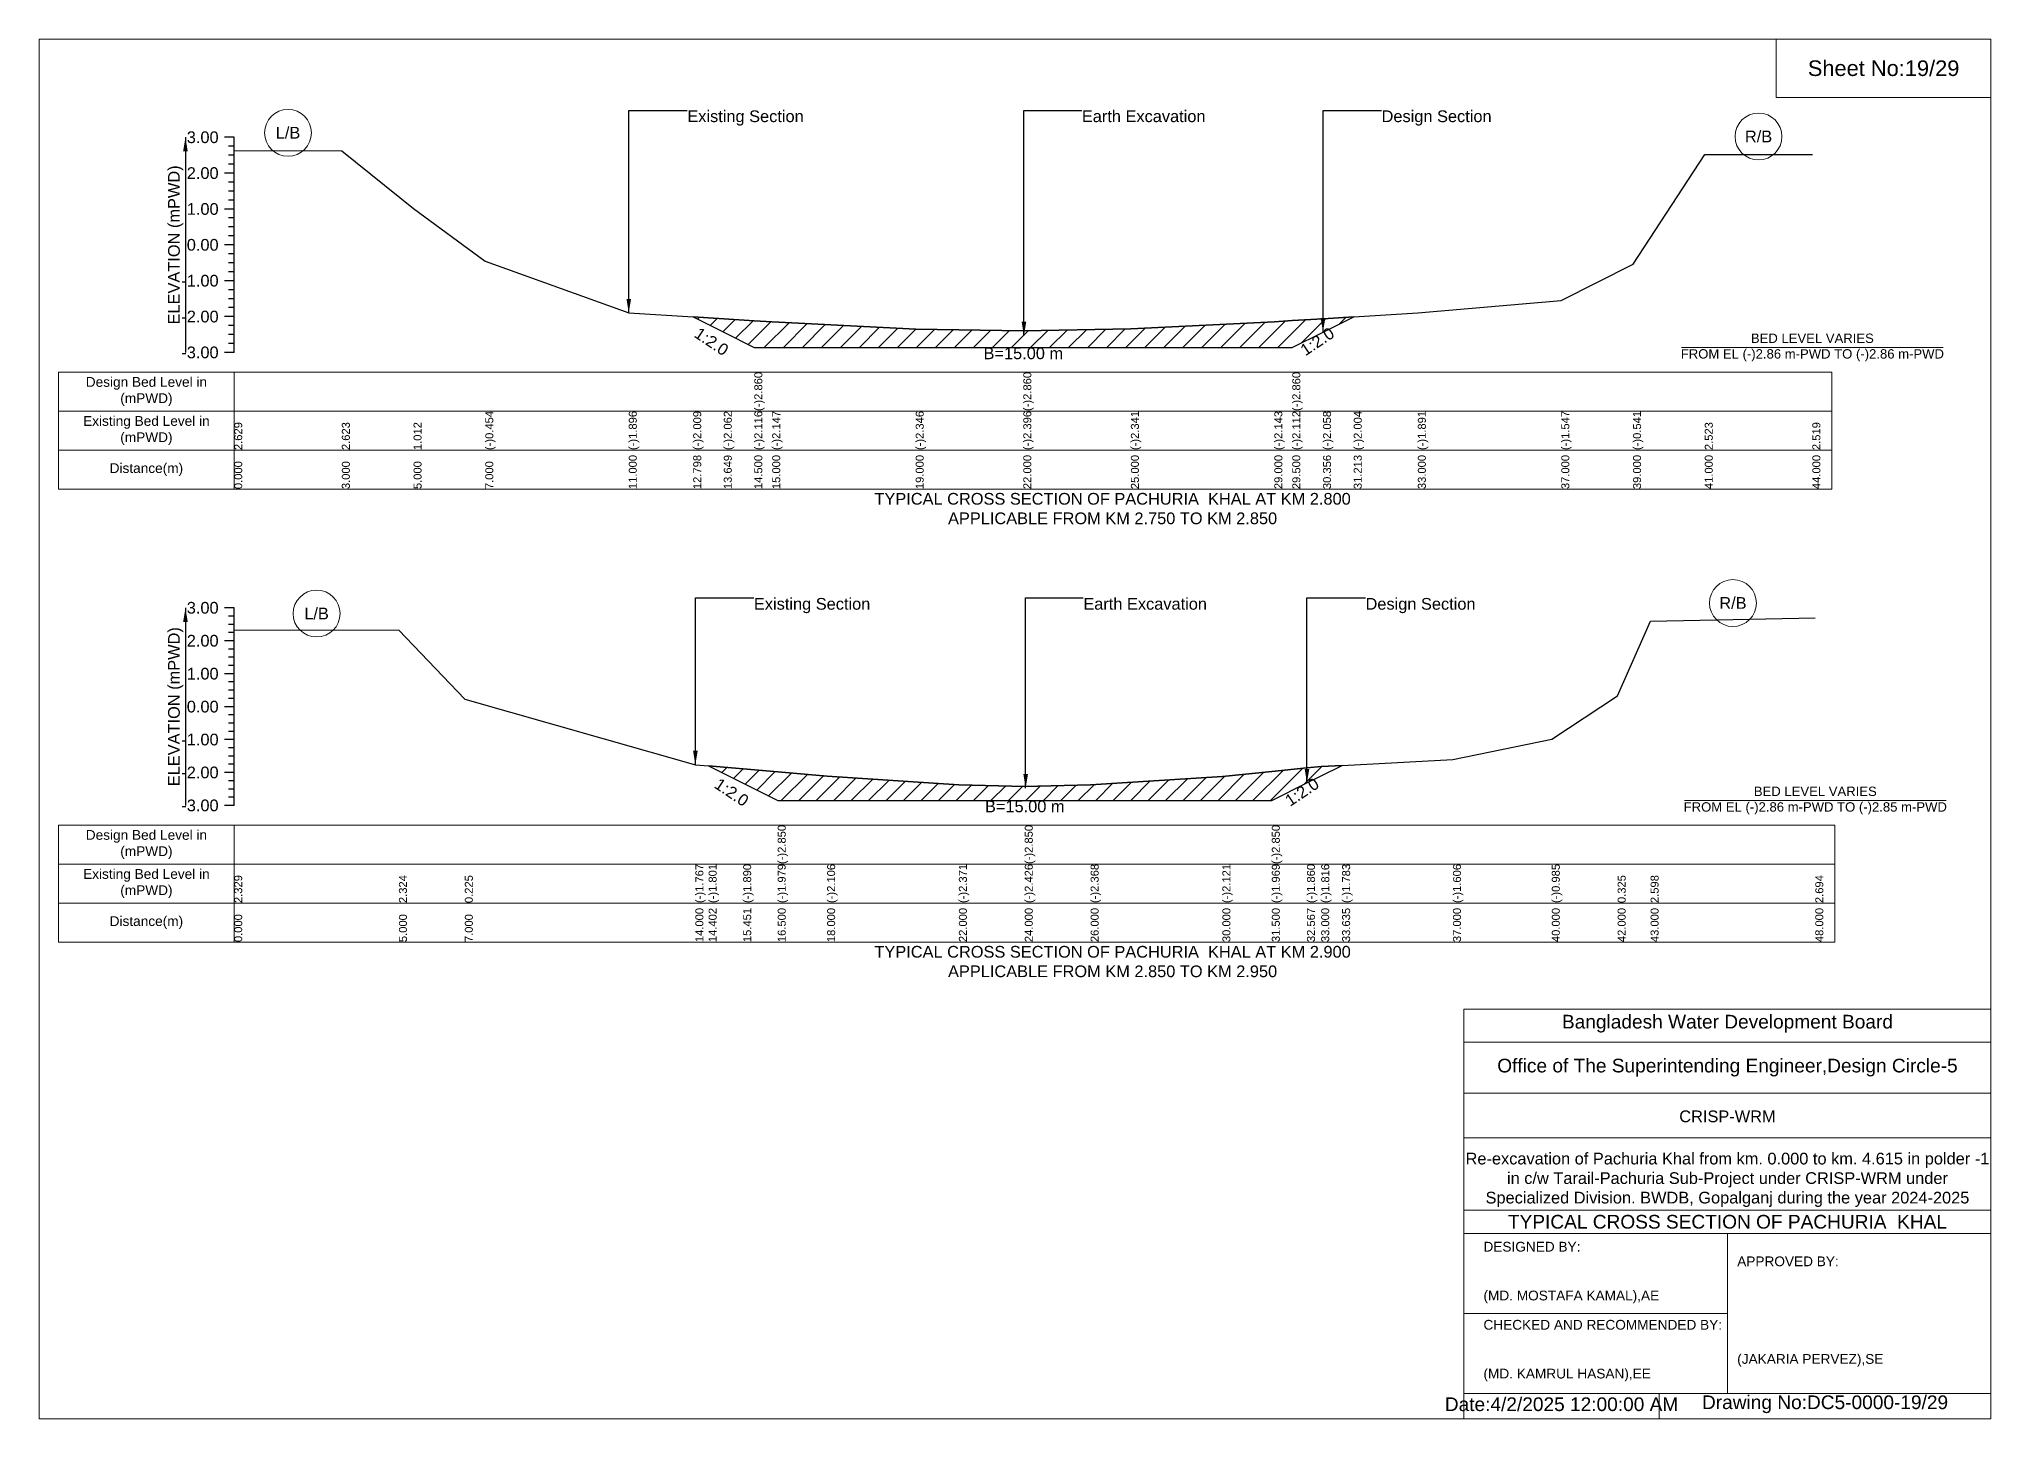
# Model space of a CAD drawing. Header units: inches. Extents: x 91000 to 388000, y -5656 to 0.
# Drawn here: x 280000 to 288000, y -5656 to 0 of the extents above; entities that cross this region are included whole.
import ezdxf

# ---------------------------------------------------------------- set-up
doc = ezdxf.new("R2010")
doc.units = ezdxf.units.IN
doc.header["$LTSCALE"] = 7
doc.header["$MEASUREMENT"] = 0
for name, color, linetype, lineweight in [('Cross section Data Border', 7, 'Continuous', 9), ('Cross Section Labels', 7, 'Continuous', 9), ('Existing_Bed_Level for Xsection', 7, 'Continuous', 25), ('Long Section Labels', 7, 'Continuous', 9)]:
    doc.layers.add(name, color=color, linetype=linetype, lineweight=lineweight)
doc.styles.get("Standard").update_dxf_attribs({"font": 'arial.ttf'})
doc.dimstyles.get("Standard").update_dxf_attribs({"dimtxt": 0.18, "dimasz": 0.18, "dimexe": 0.18, "dimexo": 0.0625, "dimgap": 0.09, "dimtad": 0, "dimtih": 1, "dimtoh": 1, "dimdec": 4, "dimzin": 0, "dimdsep": 46, "dimtxsty": 'Standard', "dimcen": 0.09, "dimadec": 0, "dimazin": 0, "dimtfac": 1, "dimtdec": 4, "dimtofl": 0, "dimtmove": 0, "dimatfit": 3, "dimfxl": 1, "dimtolj": 1, "dimtzin": 0, "dimarcsym": 0})

msp = doc.modelspace()

# ---------------------------------------------------------------- hatches: boundary and pattern name
at = {"layer": 'Existing_Bed_Level for Xsection'}
h = msp.add_hatch(dxfattribs=at)
h.set_pattern_fill('ANSI31', color=256, scale=441, style=0)
h.paths.add_polyline_path([(282681.2, -1139.1), (282806.4, -1201.6), (282931.5, -1264.2), (283005, -1264.2), (283593, -1264.2), (284034, -1264.2), (284475, -1264.2), (285063, -1264.2), (285136.5, -1264.2), (285262.4, -1201.3), (285388.3, -1138.3), (285262.4, -1146.2), (285136.5, -1154.2), (285063, -1158.8), (284475, -1187.9), (284034, -1196), (283593, -1188.7), (283005, -1159.4), (282931.5, -1154.8), (282806.4, -1146.9)])
h = msp.add_hatch(dxfattribs=at)
h.set_pattern_fill('ANSI31', color=256, scale=405, style=0)
h.paths.add_polyline_path([(282744.3, -2979.6), (282885.9, -3050.4), (283027.5, -3121.2), (283230, -3121.2), (283770, -3121.2), (284040, -3121.2), (284310, -3121.2), (284850, -3121.2), (285052.5, -3121.2), (285196.6, -3049.2), (285255, -3020), (285340.7, -2977.2), (285255, -2981.7), (285196.6, -2987.6), (285052.5, -3002.2), (284850, -3022.8), (284310, -3056.2), (284040, -3064), (283770, -3056.6), (283230, -3020.8), (283027.5, -3003.6), (282885.9, -2991.6)])

# ---------------------------------------------------------------- linework, layer by layer
at = {"layer": 'Cross section Data Border'}
for points in [[(280080, -1364.8), (287348, -1364.8), (287348, -1844.8), (280080, -1844.8)], [(280080, -3221.5), (287360, -3221.5), (287360, -3701.5), (280080, -3701.5)]]:
    msp.add_lwpolyline(points, close=True, dxfattribs=at)
for points in [[(280800, -1364.8), (280800, -1844.8)], [(280080, -1524.8), (287348, -1524.8)], [(280080, -1684.8), (287348, -1684.8)], [(280800, -3221.5), (280800, -3701.5)], [(280080, -3381.5), (287360, -3381.5)], [(280080, -3541.5), (287360, -3541.5)]]:
    msp.add_lwpolyline(points, dxfattribs=at)
at = {"layer": 'Cross Section Labels'}
for points in [[(286732.2, -1264.2), (287803.8, -1264.2)], [(286744.2, -3121.2), (287815.8, -3121.2)]]:
    msp.add_lwpolyline(points, dxfattribs=at)
for centre in [(281020.5, -384.3), (287047.5, -399.7), (286942.5, -2311.8), (281137.5, -2354.9)]:
    msp.add_circle(centre, 96, dxfattribs=at)
at = {"layer": 'Existing_Bed_Level for Xsection'}
for points in [[(280800, -402.8), (280760, -402.8)], [(280800, -439.5), (280776, -439.5)], [(280800, -476.3), (280776, -476.3)], [(280800, -1284.8), (280800, -1137.8), (280800, -990.8), (280800, -843.8), (280800, -696.8), (280800, -549.8), (280800, -402.8)], [(280800, -457.3), (281241, -458.2), (281535, -695), (281829, -910.5), (282417, -1122.5), (282681.2, -1139.1), (282806.4, -1146.9), (282931.5, -1154.8), (282931.5, -1154.8), (283005, -1159.4), (283593, -1188.7), (284034, -1196), (284034, -1196), (284475, -1187.9), (285063, -1158.8), (285136.5, -1154.2), (285136.5, -1154.2), (285262.4, -1146.2), (285388.3, -1138.3), (285651, -1121.8), (286239, -1071.2), (286533, -923.3), (286827, -472.9), (287268, -473.5)], [(280800, -549.8), (280760, -549.8)], [(280800, -513), (280776, -513)], [(280800, -586.5), (280776, -586.5)], [(280800, -623.3), (280776, -623.3)], [(280800, -696.8), (280760, -696.8)], [(280800, -660), (280776, -660)], [(280800, -733.5), (280776, -733.5)], [(280800, -770.3), (280776, -770.3)], [(280800, -843.8), (280760, -843.8)], [(280800, -807), (280776, -807)], [(280800, -880.5), (280776, -880.5)], [(280800, -917.3), (280776, -917.3)], [(280800, -954), (280776, -954)], [(280800, -990.8), (280760, -990.8)], [(280800, -1027.5), (280776, -1027.5)], [(280800, -1064.3), (280776, -1064.3)], [(280800, -1101), (280776, -1101)], [(280800, -1137.8), (280760, -1137.8)], [(280800, -1174.5), (280776, -1174.5)], [(280800, -1211.3), (280776, -1211.3)], [(280800, -1248), (280776, -1248)], [(280800, -1284.8), (280760, -1284.8)], [(280800, -2331.5), (280760, -2331.5)], [(280800, -2365.2), (280776, -2365.2)], [(280800, -2399), (280776, -2399)], [(280800, -3141.5), (280800, -3006.5), (280800, -2871.5), (280800, -2736.5), (280800, -2601.5), (280800, -2466.5), (280800, -2331.5)], [(280800, -2422.1), (281475, -2422.8), (281745, -2706.1), (282690, -2975), (282744.3, -2979.6), (282885.9, -2991.6), (283027.5, -3003.6), (283027.5, -3003.6), (283230, -3020.8), (283770, -3056.6), (284040, -3064), (284040, -3064), (284310, -3056.2), (284850, -3022.8), (285052.5, -3002.2), (285052.5, -3002.2), (285196.6, -2987.6), (285255, -2981.7), (285340.7, -2977.2), (285795, -2953.3), (286200, -2869.5), (286470, -2692.6), (286605, -2385.8), (287280, -2372.8)], [(280800, -2466.5), (280760, -2466.5)], [(280800, -2432.7), (280776, -2432.7)], [(280800, -2500.2), (280776, -2500.2)], [(280800, -2534), (280776, -2534)], [(280800, -2601.5), (280760, -2601.5)], [(280800, -2567.7), (280776, -2567.7)], [(280800, -2635.2), (280776, -2635.2)], [(280800, -2669), (280776, -2669)], [(280800, -2702.7), (280776, -2702.7)], [(280800, -2736.5), (280760, -2736.5)], [(280800, -2770.2), (280776, -2770.2)], [(280800, -2871.5), (280760, -2871.5)], [(280800, -2804), (280776, -2804)], [(280800, -2837.7), (280776, -2837.7)], [(280800, -2905.2), (280776, -2905.2)], [(280800, -2939), (280776, -2939)], [(280800, -3006.5), (280760, -3006.5)], [(280800, -2972.7), (280776, -2972.7)], [(280800, -3040.2), (280776, -3040.2)], [(280800, -3074), (280776, -3074)], [(280800, -3107.7), (280776, -3107.7)], [(280800, -3141.5), (280760, -3141.5)]]:
    msp.add_lwpolyline(points, dxfattribs=at)
for points in [[(282681.2, -1139.1), (282681.2, -1139.1), (282806.4, -1201.6), (282931.5, -1264.2), (282931.5, -1264.2), (283005, -1264.2), (283593, -1264.2), (284034, -1264.2), (284034, -1264.2), (284475, -1264.2), (285063, -1264.2), (285136.5, -1264.2), (285136.5, -1264.2), (285262.4, -1201.3), (285388.3, -1138.3), (285262.4, -1146.2), (285136.5, -1154.2), (285136.5, -1154.2), (285063, -1158.8), (284475, -1187.9), (284034, -1196), (284034, -1196), (283593, -1188.7), (283005, -1159.4), (282931.5, -1154.8), (282931.5, -1154.8), (282806.4, -1146.9), (282681.2, -1139.1)], [(282744.3, -2979.6), (282885.9, -3050.4), (283027.5, -3121.2), (283027.5, -3121.2), (283230, -3121.2), (283770, -3121.2), (284040, -3121.2), (284040, -3121.2), (284310, -3121.2), (284850, -3121.2), (285052.5, -3121.2), (285052.5, -3121.2), (285196.6, -3049.2), (285255, -3020), (285340.7, -2977.2), (285340.7, -2977.2), (285340.7, -2977.2), (285255, -2981.7), (285196.6, -2987.6), (285052.5, -3002.2), (285052.5, -3002.2), (284850, -3022.8), (284310, -3056.2), (284040, -3064), (284040, -3064), (283770, -3056.6), (283230, -3020.8), (283027.5, -3003.6), (283027.5, -3003.6), (282885.9, -2991.6)]]:
    msp.add_lwpolyline(points, close=True, dxfattribs=at)
at = {"layer": 'Long Section Labels'}
for points in [[(280000, 0), (288000, 0), (288000, -5656), (280000, -5656)], [(287120, 0), (288000, 0), (288000, -240), (287120, -240)]]:
    msp.add_lwpolyline(points, close=True, dxfattribs=at)
for points in [[(285840, -5656), (285840, -3976), (288000, -3976)], [(285840, -4112), (288000, -4112)], [(285840, -4320), (288000, -4320)], [(285840, -4504), (288000, -4504)], [(285840, -4800), (288000, -4800)], [(285840, -4896), (288000, -4896)], [(286920, -4896), (286920, -5552)], [(285840, -5224), (286920, -5224)], [(285840, -5552), (288000, -5552)], [(286640, -5552), (286640, -5656)]]:
    msp.add_lwpolyline(points, dxfattribs=at)

# ---------------------------------------------------------------- texts
at = {"layer": 'Cross section Data Border', "char_height": 40, "width": 640, "attachment_point": 5}
for s, insert in [('Design Bed Level in (mPWD)', (280440, -1444.8)), ('Existing Bed Level in (mPWD)', (280440, -1604.8)), ('Distance(m)', (280440, -1764.8)), ('Design Bed Level in (mPWD)', (280440, -3301.5)), ('Existing Bed Level in (mPWD)', (280440, -3461.5)), ('Distance(m)', (280440, -3621.5))]:
    msp.add_mtext(s, dxfattribs=dict(at, insert=insert))
at = {"layer": 'Cross Section Labels'}
for s, insert, char_height, attachment_point in [('Existing Section', (282657, -292.5), 48, 1), ('Earth Excavation', (284274, -292.5), 48, 1), ('Design Section', (285502.4, -292.5), 48, 1), ('L/B', (281020.5, -384.3), 48, 5), ('R/B', (287047.5, -399.7), 48, 5), ('B=15.00 m', (284034, -1264.2), 48, 2), ('BED LEVEL VARIES ^JFROM EL (-)2.86 m-PWD TO (-)2.86 m-PWD', (287268, -1264.2), 38.4, 5), ('TYPICAL CROSS SECTION OF PACHURIA  KHAL AT KM 2.800^JAPPLICABLE FROM KM 2.750 TO KM 2.850', (284400, -1924.8), 48, 5), ('Existing Section', (282930, -2291), 48, 1), ('Earth Excavation', (284280, -2291), 48, 1), ('Design Section', (285436.6, -2291), 48, 1), ('R/B', (286942.5, -2311.8), 48, 5), ('L/B', (281137.5, -2354.9), 48, 5), ('BED LEVEL VARIES ^JFROM EL (-)2.86 m-PWD TO (-)2.85 m-PWD', (287280, -3121.2), 38.4, 5), ('B=15.00 m', (284040, -3121.2), 48, 2), ('TYPICAL CROSS SECTION OF PACHURIA  KHAL AT KM 2.900^JAPPLICABLE FROM KM 2.850 TO KM 2.950', (284400, -3781.5), 48, 5)]:
    msp.add_mtext(s, dxfattribs=dict(at, insert=insert, char_height=char_height, attachment_point=attachment_point))
at = {"layer": 'Cross Section Labels', "char_height": 48, "attachment_point": 2}
for insert, rotation in [((282769.6, -1220), 326.30993), ((285225.6, -1219.6), 33.69007), ((282852.1, -3067.3), 326.30993), ((285162.8, -3066.1), 33.69007)]:
    msp.add_mtext('1:2.0', dxfattribs=dict(at, insert=insert, rotation=rotation))
at = {"layer": 'Existing_Bed_Level for Xsection', "char_height": 48, "attachment_point": 6}
for s, insert in [('3.00', (280736, -402.8)), ('2.00', (280736, -549.8)), ('1.00', (280736, -696.8)), ('0.00', (280736, -843.8)), ('-1.00', (280736, -990.8)), ('-2.00', (280736, -1137.8)), ('-3.00', (280736, -1284.8)), ('3.00', (280736, -2331.5)), ('2.00', (280736, -2466.5)), ('1.00', (280736, -2601.5)), ('0.00', (280736, -2736.5)), ('-1.00', (280736, -2871.5)), ('-2.00', (280736, -3006.5)), ('-3.00', (280736, -3141.5))]:
    msp.add_mtext(s, dxfattribs=dict(at, insert=insert))
at = {"layer": 'Existing_Bed_Level for Xsection', "rotation": 90}
for s, insert, char_height, attachment_point in [('ELEVATION (mPWD)', (280560, -843.8), 48, 5), ('(-)2.860', (282931.5, -1524.8), 32.8, 1), ('(-)2.860', (284034, -1524.8), 32.8, 1), ('(-)2.860', (285136.5, -1524.8), 32.8, 1), ('2.629', (280800, -1684.8), 32.8, 1), ('2.623', (281241, -1684.8), 32.8, 1), ('1.012', (281535, -1684.8), 32.8, 1), ('(-)0.454', (281829, -1684.8), 32.8, 1), ('(-)1.896', (282417, -1684.8), 32.8, 1), ('(-)2.009', (282681.2, -1684.8), 32.8, 1), ('(-)2.062', (282806.4, -1684.8), 32.8, 1), ('(-)2.116', (282931.5, -1684.8), 32.8, 1), ('(-)2.147', (283005, -1684.8), 32.8, 1), ('(-)2.346', (283593, -1684.8), 32.8, 1), ('(-)2.396', (284034, -1684.8), 32.8, 1), ('(-)2.341', (284475, -1684.8), 32.8, 1), ('(-)2.143', (285063, -1684.8), 32.8, 1), ('(-)2.112', (285136.5, -1684.8), 32.8, 1), ('(-)2.058', (285262.4, -1684.8), 32.8, 1), ('(-)2.004', (285388.3, -1684.8), 32.8, 1), ('(-)1.891', (285651, -1684.8), 32.8, 1), ('(-)1.547', (286239, -1684.8), 32.8, 1), ('(-)0.541', (286533, -1684.8), 32.8, 1), ('2.523', (286827, -1684.8), 32.8, 1), ('2.519', (287268, -1684.8), 32.8, 1), ('0.000', (280800, -1844.8), 32.8, 1), ('3.000', (281241, -1844.8), 32.8, 1), ('5.000', (281535, -1844.8), 32.8, 1), ('7.000', (281829, -1844.8), 32.8, 1), ('11.000', (282417, -1844.8), 32.8, 1), ('12.798', (282681.2, -1844.8), 32.8, 1), ('13.649', (282806.4, -1844.8), 32.8, 1), ('14.500', (282931.5, -1844.8), 32.8, 1), ('15.000', (283005, -1844.8), 32.8, 1), ('19.000', (283593, -1844.8), 32.8, 1), ('22.000', (284034, -1844.8), 32.8, 1), ('25.000', (284475, -1844.8), 32.8, 1), ('29.000', (285063, -1844.8), 32.8, 1), ('29.500', (285136.5, -1844.8), 32.8, 1), ('30.356', (285262.4, -1844.8), 32.8, 1), ('31.213', (285388.3, -1844.8), 32.8, 1), ('33.000', (285651, -1844.8), 32.8, 1), ('37.000', (286239, -1844.8), 32.8, 1), ('39.000', (286533, -1844.8), 32.8, 1), ('41.000', (286827, -1844.8), 32.8, 1), ('44.000', (287268, -1844.8), 32.8, 1), ('ELEVATION (mPWD)', (280560, -2736.5), 48, 5), ('(-)2.850', (283027.5, -3381.5), 32.8, 1), ('(-)2.850', (284040, -3381.5), 32.8, 1), ('(-)2.850', (285052.5, -3381.5), 32.8, 1), ('2.329', (280800, -3541.5), 32.8, 1), ('2.324', (281475, -3541.5), 32.8, 1), ('0.225', (281745, -3541.5), 32.8, 1), ('(-)1.767', (282690, -3541.5), 32.8, 1), ('(-)1.801', (282744.3, -3541.5), 32.8, 1), ('(-)1.890', (282885.9, -3541.5), 32.8, 1), ('(-)1.979', (283027.5, -3541.5), 32.8, 1), ('(-)2.106', (283230, -3541.5), 32.8, 1), ('(-)2.371', (283770, -3541.5), 32.8, 1), ('(-)2.426', (284040, -3541.5), 32.8, 1), ('(-)2.368', (284310, -3541.5), 32.8, 1), ('(-)2.121', (284850, -3541.5), 32.8, 1), ('(-)1.969', (285052.5, -3541.5), 32.8, 1), ('(-)1.860', (285196.6, -3541.5), 32.8, 1), ('(-)1.816', (285255, -3541.5), 32.8, 1), ('(-)1.783', (285340.7, -3541.5), 32.8, 1), ('(-)1.606', (285795, -3541.5), 32.8, 1), ('(-)0.985', (286200, -3541.5), 32.8, 1), ('0.325', (286470, -3541.5), 32.8, 1), ('2.598', (286605, -3541.5), 32.8, 1), ('2.694', (287280, -3541.5), 32.8, 1), ('0.000', (280800, -3701.5), 32.8, 1), ('5.000', (281475, -3701.5), 32.8, 1), ('7.000', (281745, -3701.5), 32.8, 1), ('14.000', (282690, -3701.5), 32.8, 1), ('14.402', (282744.3, -3701.5), 32.8, 1), ('15.451', (282885.9, -3701.5), 32.8, 1), ('16.500', (283027.5, -3701.5), 32.8, 1), ('18.000', (283230, -3701.5), 32.8, 1), ('22.000', (283770, -3701.5), 32.8, 1), ('24.000', (284040, -3701.5), 32.8, 1), ('26.000', (284310, -3701.5), 32.8, 1), ('30.000', (284850, -3701.5), 32.8, 1), ('31.500', (285052.5, -3701.5), 32.8, 1), ('32.567', (285196.6, -3701.5), 32.8, 1), ('33.000', (285255, -3701.5), 32.8, 1), ('33.635', (285340.7, -3701.5), 32.8, 1), ('37.000', (285795, -3701.5), 32.8, 1), ('40.000', (286200, -3701.5), 32.8, 1), ('42.000', (286470, -3701.5), 32.8, 1), ('43.000', (286605, -3701.5), 32.8, 1), ('48.000', (287280, -3701.5), 32.8, 1)]:
    msp.add_mtext(s, dxfattribs=dict(at, insert=insert, char_height=char_height, attachment_point=attachment_point))
at = {"layer": 'Long Section Labels', "attachment_point": 5}
for s, insert, char_height in [('Sheet No:19/29', (287560, -120), 64), ('Bangladesh Water Development Board', (286920, -4036), 56), ('Office of The Superintending Engineer,Design Circle-5', (286920, -4216), 56)]:
    msp.add_mtext(s, dxfattribs=dict(at, insert=insert, char_height=char_height))
at = {"layer": 'Long Section Labels'}
for s, insert, char_height, width, attachment_point in [('CRISP-WRM', (286920, -4416), 48, 2240, 5), ('Re-excavation of Pachuria Khal from km. 0.000 to km. 4.615 in polder -1  in c/w Tarail-Pachuria Sub-Project under CRISP-WRM under Specialized Division. BWDB, Gopalganj during the year 2024-2025', (286920, -4676), 48, 2160, 5), ('TYPICAL CROSS SECTION OF PACHURIA  KHAL', (286920, -4848), 56, 2240, 5), ('DESIGNED BY:^J^J^J(MD. MOSTAFA KAMAL),AE', (285920, -5056), 40, 1120, 4), ('APPROVED BY:^J^J^J^J^J^J(JAKARIA PERVEZ),SE', (286960, -5216), 40, 1120, 4), ('CHECKED AND RECOMMENDED BY:^J^J^J(MD. KAMRUL HASAN),EE', (285920, -5376), 40, 1120, 4), ('Date:4/2/2025 12:00:00 AM', (286240, -5596), 56, 1120, 5), ('Drawing No:DC5-0000-19/29', (287320, -5596), 56, 1760, 5)]:
    msp.add_mtext(s, dxfattribs=dict(at, insert=insert, char_height=char_height, width=width, attachment_point=attachment_point))

# ---------------------------------------------------------------- leaders
at = {"layer": 'Cross Section Labels', "annotation_type": 0, "has_hookline": 1, "hookline_direction": 0}
for points, text_width in [([(282417, -1122.5), (282417, -292.5), (282656.9, -292.5)], 467.2), ([(284036.7, -1216.6), (284036.7, -292.5), (284273.9, -292.5)], 497), ([(285262.4, -1201.3), (285262.4, -292.5), (285502.3, -292.5)], 441.2), ([(282690, -2975), (282690, -2291), (282929.9, -2291)], 467.2), ([(284043.7, -3070.7), (284043.7, -2291), (284279.9, -2291)], 497), ([(285196.6, -3049.2), (285196.6, -2291), (285436.5, -2291)], 441.2)]:
    msp.add_leader(points, dimstyle='Standard', override={"dimasz": 57.6}, dxfattribs=dict(at, text_width=text_width))
at = {"layer": 'Existing_Bed_Level for Xsection'}
for points in [[(280600, -402.8), (280600, -1284.8)], [(280600, -2331.5), (280600, -3141.5)]]:
    msp.add_leader(points, dimstyle='Standard', override={"dimasz": 57.6}, dxfattribs=at)

doc.saveas('drawing.dxf')
